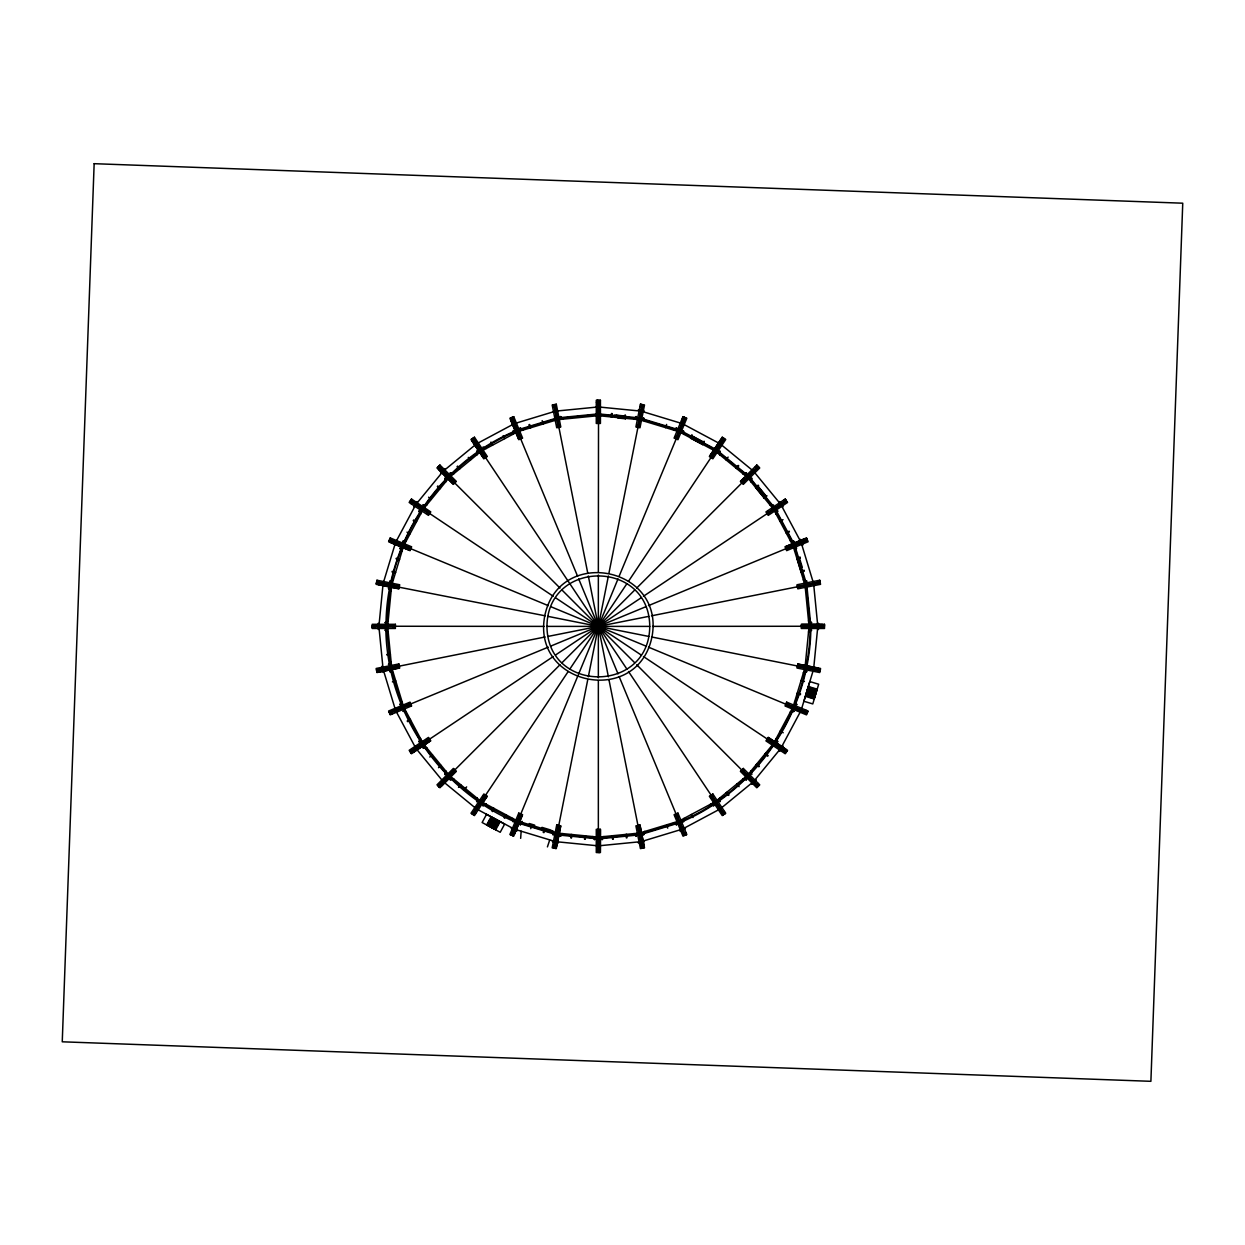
<?xml version="1.0" encoding="UTF-8"?>
<svg xmlns="http://www.w3.org/2000/svg" width="1245" height="1245" viewBox="0 0 1245 1245"><rect width="100%" height="100%" fill="white"/><g stroke="black" fill="none" stroke-linecap="round" stroke-linejoin="round"><path stroke-width="1.5" d="M554.149 847.876L556.531 846.553L560.639 826.135M642.544 404.952L640.179 406.228M598.409 400.579L596.433 402.306M598.207 852.343L600.277 850.491L600.386 829.839M476.664 801.578L476.882 797.983M476.944 801.671L477.146 798.201M719.563 454.581L719.766 451.11M719.828 454.798L720.046 451.204M520.659 838.352L521.141 831.209M379.071 624.616L383.102 583.578L395.07 544.127M386.012 624.508C386.51 541.715 439.049 463.078 515.352 430.941M386.681 624.523L390.385 586.94M387.817 624.523L391.49 587.158M546.96 626.391C547.411 559.145 649.299 559.145 649.75 626.391C649.299 693.636 547.411 693.636 546.96 626.391L649.75 626.391M611.139 416.935L611.482 413.464M611.855 416.997L612.198 413.542M570.801 837.901L571.144 834.446M571.517 837.963L571.86 834.508M624.834 418.273L625.177 414.818M625.301 418.756L625.55 416.375L614.376 415.27M584.512 839.254L584.854 835.784M585.228 839.317L585.57 835.862M809.079 626.391L805.033 667.507L793.579 705.23M810.215 626.391C810.09 709.557 757.863 788.972 681.093 821.233M810.868 626.391C810.822 710.568 757.427 790.482 679.677 822.743L682.385 829.139L642.887 841.122M813.779 667.429L817.809 626.391M807.025 540.128L804.643 538.852L785.533 546.664M552.749 406.975L554.336 404.874M512.691 434.396L513.189 430.832M512.987 434.24L513.469 430.801M683.521 821.949L684.019 818.385M378.713 583.407L378.994 582.006M379.025 583.251L376.597 583.469M379.211 582.271L377.048 581.197L376.301 583.563M382.573 582.302L382.122 584.559L382.978 584.73L383.429 582.458L382.557 582.395M393.218 586.053L545.154 615.808M554.258 842.165L554.29 841.2M555.752 834.601L558.18 834.306L556.11 834.726M641.191 404.345L641.502 407.068M554.352 842.196L556.686 841.76L556.515 842.616M553.574 847.783L554.025 845.495M554.663 842.258L554.834 841.402M640.475 411.115L640.646 410.259M641.299 407.022L641.751 404.734M554.181 845.806L557.791 827.629M637.938 424.965L641.548 406.788M554.819 844.468L556.702 834.741M556.873 834.15L557.869 829.077M639.603 417.962L640.63 412.811M555.877 839.939L556.951 834.788M596.479 836.936L557.246 833.076L587.764 679.599M588.325 676.798L608.385 575.984M608.929 573.198L638.109 426.49M638.841 423.705L639.837 418.647M641.891 408.329L639.759 417.993L679.677 430.054L716.42 449.694L719.314 445.368M556.079 839.986L557.106 834.819M640.008 418.04L641.035 412.889M554.959 848.047L558.772 827.832M638.918 425.152L642.529 406.99M640.584 418.102L638.529 418.491L640.801 418.942M641.86 411.395L642.031 410.539M642.685 407.302L643.136 405.014M555.426 848.141L555.208 845.729M640.942 418.18L640.366 419.892M642.358 410.601L642.28 411.472L640.008 411.021L640.179 410.165L642.451 410.617M555.519 848.452L553.154 847.689L554.227 845.526M806.262 666.573L806.573 668.985L807.025 666.729L805.344 666.184M813.39 670.246L813.685 668.736M814.432 669.545L813.716 668.051L813.265 670.324L814.121 670.495L813.358 669.903M817.483 670.526L819.661 671.6L820.408 669.234M817.685 669.53L820.113 669.328M817.716 670.775L817.996 669.39M511.851 835.099L514.372 834.166L522.309 815.024M444.823 774.468L445.726 770.997M445.087 774.623L445.959 771.262M750.751 481.535L751.622 478.173M750.968 481.799L751.871 478.313M391.117 583.251C405.263 516.364 452.76 458.487 515.617 431.548M391.677 585.29L403.131 547.551M521.748 822.307L522.044 821.311M530.759 828.672L531.771 825.342M665.624 427.657L666.604 424.421M543.256 832.454L544.267 829.139M543.94 832.672L544.952 829.341M552.515 831.644L552.827 830.648M801.624 708.67L813.592 669.203L651.555 636.973M372.395 626.344L374.263 628.32M824.299 626.453L822.447 624.461L801.64 624.508M376.737 670.324L378.947 672.004L399.365 667.896M819.957 582.473L817.763 580.792M547.426 846.896L549.683 840.11M643.447 834.788L644.583 831.52M643.743 834.804L644.926 831.411M438.738 466.564L438.536 469.303L453.102 483.885M723.827 814.261L724.419 811.507M391.319 541.373L391.864 540.065M391.646 541.295L389.234 541.03M392.035 540.361L390.121 538.883L388.922 541.061M401.528 548.22L403.909 542.478M404.189 544.501L402.446 544.003L401.372 546.462L402.4 544.096L403.178 544.407M515.57 822.182L518.091 823.178L518.978 821.591M513.236 828.47L513.002 829.419L515.15 830.306L515.477 829.497L513.345 828.61L513.096 829.466M516.442 820.611L516.053 822.338M680.455 431.206L678.618 429.603L681.139 430.599M681.046 423.316L681.56 422.491L682.696 423.207M683.676 416.966L683.458 419.69M511.244 834.788L512.131 832.625M513.391 829.575L513.734 828.781M681.669 423.471L681.995 422.662M683.272 419.612L684.159 417.464L684.921 417.791M512.224 832.967L519.305 815.848M676.471 436.559L683.567 419.44M513.111 831.784L519.103 817.296M679.474 430.023L681.482 425.152M514.294 829.73L578.256 674.899M578.692 673.872L618.018 578.909M619.107 576.279L679.568 430.739M679.708 430.116L683.598 421.012M514.558 829.232L517.904 821.155M679.848 430.179L681.871 425.323M513.142 833.341L520.239 816.238M677.404 436.933L684.485 419.83M512.551 835.333L513.438 833.17M514.699 830.119L515.041 829.31M518.558 821.435L516.535 821.498M682.976 424.016L683.707 423.362L682.82 423.845M684.579 420.156L685.466 418.009M512.987 835.504L513.251 833.092M513.018 835.815L510.855 834.617L512.317 832.703M793.547 708.498L794.434 706.366M793.501 706.039L795.135 706.662L794.263 708.794L792.567 708.312L794.403 708.452M801.858 710.864L801.453 709.276L800.566 711.409L801.422 711.642M804.675 712.42L806.589 713.899L807.523 711.611M805.048 711.502L807.787 711.72M804.846 712.716L805.39 711.409M475.59 813.67L472.773 814.23M484.118 800.737L486.935 796.629M709.65 456.168L721.244 439.003L723.936 438.551M418.896 741.678L420.452 738.441M419.114 741.864L420.623 738.736M776.086 514.045L777.596 510.917M776.257 514.356L777.814 511.119M396.439 540.828L415.036 506.046M422.257 510.979L403.676 545.761L548.236 605.63M690.321 437.758L691.955 434.692M492.008 811.164L493.611 808.192M691.053 438.427L692.173 436.326L703.892 442.582M492.6 811.6L494.234 808.534M702.46 444.263L704.11 441.197M702.585 444.589L703.721 442.489M702.771 444.683L704.032 442.302L692.142 435.952L690.866 438.333L701.075 443.78M504.116 817.747L505.75 814.681M504.754 818.089L506.388 815.024M793.034 707.035L773.565 743.467L747.358 775.402L716.871 800.411M780.833 748.323L801.111 710.381M486.655 824.953L491.044 816.813M487.06 825.186L489.269 821.109L497.471 825.544L499.681 821.482M487.651 825.497L492.055 817.358M488.071 825.731L490.265 821.653M490.437 821.747L492.647 817.685M488.662 826.042L493.067 817.903M489.083 826.26L491.277 822.198M491.448 822.291L493.642 818.23M489.658 826.587L494.063 818.447M490.079 826.804L494.654 818.759M490.67 827.131L495.074 818.992M491.09 827.349L493.285 823.287M493.456 823.381L495.65 819.303M491.666 827.676L496.07 819.537M492.086 827.894L496.662 819.848M492.678 828.221L497.082 820.082M493.098 828.439L495.292 824.377M495.463 824.47L497.673 820.393M493.689 828.765L498.078 820.626M494.094 828.983L496.304 824.921M496.475 824.999L498.669 820.937M494.685 829.294L499.089 821.171M495.697 829.839L500.085 821.7M601.926 839.581L603.685 836.593M602.206 839.659L604.027 836.562M512.037 417.62L510.808 420.094L518.698 439.143M409.823 502L411.192 499.945L412.78 501.766M411.893 502.622L412.671 501.439M412.235 502.606L409.589 501.844M415.877 503.073L414.601 505.003L415.316 505.486L416.608 503.556L415.83 503.167M413.651 506.699L417.106 501.533M421.059 509.205L422.382 510.45L421.012 509.283L422.522 507.026M420.561 511.321L424.016 506.155M722.894 437.633L724.792 439.236L722.987 440.823M479.87 801.827L479.403 802.511L481.566 803.959M714.537 450.534L715.548 449.103M722.878 437.944L722.147 440.263M472.26 813.794L473.551 811.849M721.976 440.154L723.267 438.209M483.869 796.784L473.567 812.191L474.578 812.861M712 455.437L722.302 440.045M474.672 811.195L483.387 798.169M716.233 449.616L719.143 445.243M477.395 807.429L568.218 671.491M569.805 669.125L626.904 583.656M628.492 581.29L714.63 452.122M477.566 807.538L481.457 801.718M713.323 454.627L716.186 450.332M716.56 449.85L722.038 441.586M474.407 812.752L484.694 797.345M712.84 455.997L723.127 440.59M473.442 814.572L475.123 812.892L473.8 815.148M721.322 443.687L721.182 444.652L721.664 443.92L719.75 442.629L720.295 444.185M723.158 440.932L724.45 439.003M476.882 810.09L475.528 808.145L475.03 808.861L476.959 810.153L477.442 809.421M481.161 803.679L482.048 802.122M487.044 796.442L474.454 815.584L470.983 813.265L483.869 793.983L487.324 796.302M772.849 744.635L774.468 745.335M772.678 746.626L776.133 741.46M775.697 743.498L774.421 745.428L772.989 744.417M774.81 744.93L773.985 744.697M779.603 751.264L783.058 746.082M783.914 751.015L785.517 752.836L787.105 750.937M784.039 751.342L784.817 750.175M744.292 477.722L740.697 481.395M755.45 466.579L758.189 466.782M399.847 704.452L402.01 701.573M400.019 704.686L402.119 701.915M794.59 550.881L796.675 548.111M415.877 504.474L443.173 471.217L475.045 445.056M423.144 509.329L449.352 477.395L479.823 452.371M725.913 459.794L728.123 457.102M458.502 787.4L460.712 784.723M464.183 789.89L466.642 786.887M735.997 468.073L738.207 465.381M736.558 468.525L738.767 465.832M779.697 749.708L753.536 781.58L721.664 807.725M376.784 582.271L378.184 584.559L398.727 588.605M819.801 670.588L818.51 668.223L797.998 664.192M682.322 418.616L684.065 417.371M633.783 419.16L636.179 416.484M634.141 419.192L636.444 416.608M560.266 836.189L562.569 833.59M560.53 836.313L562.911 833.621M642.358 847.907L643.961 845.806L640.023 825.466M439.61 468.618L440.621 467.622M439.952 468.665L437.82 467.497M440.668 467.964L439.454 465.863L437.524 467.42M440.543 472.96L444.947 468.571M448.605 475.528L447.266 476.928M446.426 478.858L450.83 474.454M448.387 478.36L447.531 476.664M442.38 780.506L442.115 781.611L442.426 780.693M746.393 476.43L747.887 475.372M747.265 475.839L749.443 476.928L748.183 478.142M757.333 465.568L756.073 467.995M753.334 469.925L754.283 471.964M438.131 785.595L439.781 783.945M755.933 467.855L757.582 466.206M439.718 784.272L452.822 771.184M743.172 480.897L756.275 467.809M440.995 783.525L447.967 776.491L444.403 780.35M448.433 776.086L452.091 772.429M747.218 477.24L753.832 470.703M451.795 772.958L560.001 664.752M562.009 662.729L634.701 590.052M636.709 588.045L753.583 471.248M443.313 781.72L448.262 776.787M744.619 480.352L755.715 469.272M440.434 784.988L453.538 771.884M743.887 481.613L756.976 468.509M438.551 785.984L440.777 784.941M749.194 476.679L748.354 478.313M756.929 468.851L758.578 467.202M439.454 786.918L440.621 784.786M754.828 471.404L754.283 472.104L752.649 470.47L753.256 469.847L754.906 471.481M439.376 787.229L437.82 785.284L439.921 784.085M745.879 778.327L750.268 773.939M747.56 777.814L749.443 775.853L748.012 774.748L749.381 775.931M752.478 782.374L754.33 780.506L754.906 781.3L753.256 782.934M752.602 782.498L754.47 780.646M751.762 784.226L756.166 779.821M756.042 784.832L757.24 786.918L758.999 785.175M756.758 784.117L759.185 785.377M756.088 785.175L757.084 784.163M410.57 751.809L413.324 752.4M430.241 741.04L413.309 752.307M783.525 500.412L786.14 500.988M388.44 664.223L391.117 661.826M388.565 664.488L391.148 662.169M764.197 497.922L766.033 496.413M764.321 498.078L766.406 496.366L757.831 485.955L755.746 487.682L764.321 498.078L766.936 495.759M755.497 487.324L758.189 485.114M755.964 487.869L758.656 485.674M429.774 757.022L432.466 754.828M438.52 767.683L441.197 765.473M410.508 500.817L411.13 503.68M806.931 712.949L806.122 710.366M673.545 430.054L676.408 427.891M673.872 430.163L676.642 428.062M520.068 824.719L522.838 822.634M520.301 824.89L523.165 822.727M473.442 440.683L474.625 439.905M473.769 440.792L471.902 439.236M474.61 440.248L473.831 437.944L471.622 439.096M477.442 443.36L475.528 444.652L475.03 443.92L475.917 444.387M478.142 452.044L483.309 448.589M422.288 745.428L421.65 743.078L422.926 744.992M772.803 508.193L774.11 507.633M779.946 503.494L780.833 503.073M785.657 499.665L783.945 501.813M410.15 751.264L412.079 749.972M781.097 503.478L780.101 503.556M783.836 501.642L785.782 500.35M411.971 750.299L427.377 739.997M768.772 511.944L784.179 501.657M413.371 749.801L421.573 744.261M422.117 743.965L426.412 741.086M774.904 508.178L779.277 505.252M415.488 748.759L423.113 743.421L403.676 707.035L392.222 669.296M428.887 739.623L553.247 656.535M555.612 654.948L641.082 597.833M643.447 596.262L767.823 513.158M774.981 508.302L779.386 505.439M415.986 748.494L423.253 743.638M770.297 511.695L774.592 508.831M775.137 508.52L783.338 502.98M412.531 751.124L427.938 740.837M769.332 512.784L784.739 502.498M410.928 752.447L412.873 751.155M774.779 509.625L774.328 510.45M784.615 502.809L786.56 501.517M411.192 752.836L412.764 750.984M774.219 510.217L775.697 509.283L774.421 507.369L775.059 509.719M782.062 504.91L781.129 504.91M411.052 753.116L409.916 750.922L412.204 750.144M430.443 740.899L411.488 753.754L409.169 750.299L428.451 737.413L430.77 740.884M713.401 804.192L718.567 800.737M715.47 803.741L716.964 801.811M720.264 809.81L719.268 809.421L720.092 809.919M720.637 809.686L721.182 808.145L721.275 809.125M722.1 812.549L722.878 814.837L724.932 813.467M722.94 811.989L725.072 813.701M722.084 812.892L723.267 812.098M389.545 712.731L392.05 713.93M411.146 706.133L390.23 714.863L388.627 711.004L410.056 702.133L411.644 705.977M385.094 622.547L388.191 620.726M385.156 622.827L388.16 621.068M808.55 631.729L811.553 629.954M808.519 632.071L811.615 630.25M478.002 443.08L514.372 423.642L555.535 411.146L596.573 407.115M482.935 450.301L516.053 432.591M779.961 521.281L783.027 519.647M407.193 720.995L410.259 719.361M407.535 721.633L410.601 719.999M786.109 532.798L789.174 531.164M786.451 533.436L789.423 531.833M680.657 820.19L713.774 802.496M683.925 828.298L718.692 809.717M482.873 805.639L486.001 804.13M483.076 805.857L486.313 804.286M512.068 419.876L513.376 419.347M512.364 420.063L510.855 418.164M513.298 419.674L512.987 417.277L510.606 417.962M515.15 422.491L513.002 423.362L513.345 424.171L515.477 423.284L515.15 422.491L513.391 424.047M513.687 423.253L514.621 422.864M792.52 544.501L794.403 544.361M806.776 538.649L807.476 541.03L805.079 541.342M403.193 706.039L401.559 706.662L402.446 708.794L402.275 706.366M792.66 544.719L794.263 544.003L795.135 546.135L793.501 546.757M801.375 541.046L800.566 541.388L801.453 543.52M806.589 538.883L804.69 540.408M389.405 712.156L408.5 704.468M800.753 541.824L801.562 541.482M804.612 540.221L806.76 539.334M787.82 547.395L804.939 540.299M392.844 711.346L548.236 647.151M550.866 646.062L645.844 606.72M648.474 605.63L789.844 547.069M801.578 542.057L792.832 545.357M397.279 709.899L403.753 707.222M789.377 547.442L803.865 541.451M391.77 712.482L408.874 705.386M788.209 548.329L805.328 541.233M389.934 713.463L392.097 712.56M395.147 711.3L395.957 710.973M801.298 543.131L802.107 542.789M805.157 541.528L807.305 540.641M395.287 711.642L395.256 709.276L394.447 709.603L395.334 711.735L396.283 711.517M795.104 546.041L793.563 547.006M801.515 543.38L801.438 543.692M389.934 714.148L392.019 712.373M679.692 830.913L685.435 828.532M683.412 833.107L683.723 835.504L685.995 834.57M684.33 832.734L686.104 834.819M683.318 833.45L684.625 832.905M389.934 581.01L393.327 579.828M389.95 581.306L393.233 580.154M803.476 672.627L806.76 671.491M803.367 672.954L806.776 671.771M799.788 558.165L797.22 558.958L801.189 571.86L803.756 571.066M797.267 559.161L799.555 558.445M801.126 571.657L803.461 571.159M518.838 429.494L556.888 417.962L596.464 414.056M519.087 430.116L557.029 418.616L596.479 414.725M555.441 420.265L517.718 431.704L577.602 576.279M796.769 558.04L800.099 557.029M796.971 558.725L800.302 557.729M392.408 681.886L395.739 680.875M800.768 571.222L804.099 570.21M800.971 571.906L804.301 570.91M677.202 821.622L639.463 833.076L600.214 836.936M677.622 822.665L639.681 834.181L600.23 838.072M639.821 834.835L677.871 823.287M742.954 473.769L746.424 472.867M743.218 473.987L746.58 473.116M450.13 779.666L453.491 778.794M450.27 779.915L453.756 779.012M552.998 405.123L555.426 404.641L555.254 407.053M554.025 407.022L555.41 406.741M554.274 407.255L552.951 404.858M555.379 418.258L558.025 417.729M391.412 666.168L389.716 666.822M382.122 668.223L383.04 667.88M391.412 666.433L389.685 666.729L390.136 668.985L390.448 666.573M805.811 583.952L807.025 586.068L806.589 583.905M819.895 580.995L817.498 582.318M376.69 669.748L378.978 669.281M382.215 668.643L382.978 668.051M813.358 582.925L814.214 582.753M817.451 582.115L819.739 581.664M378.745 669.545L396.906 665.919M799.601 585.881L817.763 582.271M380.223 669.623L385.281 668.612M386.464 668.332L389.918 667.647M390.541 667.569L395.599 666.557M804.986 585.088L811.864 583.718M386.541 668.736L389.996 668.051M392.906 667.413L545.154 636.973M547.94 636.428L648.754 616.368M651.555 615.808L798.247 586.628M801.111 586.224L816.487 583.174M380.347 670.215L385.405 669.219M390.665 668.176L395.723 667.164M376.955 671.133L397.108 666.915M799.788 586.862L817.965 583.251M817.732 583.5L820.019 583.049M377.048 671.6L379.211 670.464M382.573 670.495L383.289 669.016M814.557 584.465L813.639 584.325L814.572 584.559M376.815 671.802L376.597 669.328L379.009 669.483M638.14 833.387L638.778 835.037M640.801 832.858L640.568 834.741M638.732 834.072L640.537 833.714M636.6 834.679L642.7 833.465M641.331 834.586L638.685 835.053L638.389 833.341M641.642 841.542L640.288 842.6M638.234 842.849L644.319 841.636M640.801 842.491L640.008 841.76L642.28 841.309L641.175 842.538M641.44 845.729L641.284 848.141L643.758 847.938M642.436 845.542L643.556 847.689M641.299 846.04L642.685 845.775M402.804 541.217L406.352 540.719M402.757 541.513L406.197 541.03M790.513 711.751L793.952 711.269M790.342 712.062L793.905 711.564M559.114 419.534L596.479 415.861M386.993 654.341L390.354 654.014M386.962 655.072L390.416 654.73M637.922 835.021L598.347 838.912L556.888 834.835M600.137 845.682L641.175 841.636M770.173 505.19L773.627 504.988M423.067 747.809L426.537 747.607M423.175 748.074L426.755 747.871M597.04 400.532L599.514 400.532L598.876 402.866M597.678 402.586L599.078 402.586M597.88 402.866L597.04 400.252M598.518 406.057L597.195 407.037L598.518 406.804M824.501 625.083L824.221 627.558L821.887 626.92M378.122 625.239L378.994 625.239M817.716 625.239L818.587 625.239L818.587 627.558L817.623 627.698L817.623 625.083M824.221 625.239L821.887 625.924M372.488 625.659L374.823 625.659M378.122 625.659L378.994 625.659M810.106 625.628L810.931 625.628M374.543 625.861L393.078 625.861M803.632 625.924L824.221 625.706M378.885 626.188L387.677 626.842M809.079 626.188L817.825 626.188M375.974 626.235L544.112 626.391M652.598 626.391L818.385 626.251M378.324 626.546L387.631 626.593M805.048 626.562L820.72 626.562M374.543 626.873L393.078 626.873M803.632 626.92L822.167 626.92M372.488 627.075L374.823 627.075M378.122 627.075L378.994 627.075M810.106 627.184L810.931 627.184M817.716 627.122L818.587 627.122M821.887 627.122L824.221 627.122M810.868 627.449L809.125 627.76M372.208 627.698L374.823 626.873M378.122 627.558L379.087 627.698M810.931 627.962L810.884 625.083M599.888 838.974L597.195 838.912L599.514 838.15M599.032 845.76L599.032 846.631M597.833 849.93L597.195 852.265L599.67 852.529M598.829 849.93L599.514 852.265M597.616 850.195L599.032 850.195M423.175 504.707L426.755 504.91M423.067 504.988L426.537 505.19M600.137 407.115L639.385 410.974M600.23 414.056L637.922 417.775M600.23 414.725L637.798 418.429M600.214 415.861L637.596 419.534M558.896 834.368L596.479 838.072M557.324 841.807L596.573 845.682M616.182 415.13L625.768 416.095L625.504 418.787L617.831 418.009M790.342 540.719L793.905 541.217M790.513 541.03L793.952 541.513M402.757 711.269L406.197 711.751M641.128 404.609L643.556 405.092L642.482 407.255M641.346 406.757L642.731 407.037M638.249 409.947L644.35 411.161M376.97 581.617L379.258 582.069M382.495 582.707L383.351 582.878M813.623 668.518L814.479 668.689M817.732 669.328L820.019 669.794M378.947 582.209L397.124 585.835M799.788 665.982L817.949 669.592M380.285 582.847L389.996 584.745M390.603 584.901L395.661 585.913M805.064 667.304L814.183 669.172M383.118 583.531L389.95 584.994M547.94 616.368L648.754 636.428M382.526 583.609L389.918 585.15M801.049 666.869L816.424 669.934M378.76 583.205L396.922 586.815M799.586 666.962L817.763 670.573M376.69 583.002L378.978 583.454M382.215 584.092L383.071 584.263M817.451 670.728L819.739 671.179M552.36 841.636L558.46 842.849M553.978 845.76L555.363 846.04M389.747 539.925L390.588 542.415L409.947 550.383M450.27 472.867L453.756 473.769M450.13 473.116L453.491 473.987M743.218 778.794L746.58 779.666M742.954 779.012L746.424 779.915M808.332 686.509L817.187 689.154M808.192 686.96L812.627 688.283L809.966 697.216L814.386 698.538M808.005 687.598L816.86 690.244M807.865 688.049L812.3 689.372M812.238 689.559L816.673 690.882M807.678 688.687L816.533 691.333M807.538 689.154L816.346 691.971M807.351 689.792L816.206 692.438M807.211 690.244L811.647 691.566M811.584 691.753L816.02 693.076M807.025 690.882L815.88 693.527M806.885 691.333L811.32 692.656M811.258 692.842L815.693 694.165M806.698 691.971L815.568 694.617M806.558 692.438L810.993 693.761M810.931 693.932L815.366 695.255M806.371 693.076L815.242 695.722M806.231 693.527L810.666 694.85M810.604 695.037L815.039 696.36M806.044 694.165L814.915 696.811M805.904 694.617L814.712 697.449M805.717 695.255L814.588 697.9M805.39 696.36L814.261 699.005M641.175 411.146L682.338 423.642L718.63 443.033M639.681 418.616L677.622 430.116M641.253 420.265L678.992 431.704L713.774 450.301M801.095 680.486L804.426 681.497M396.377 558.149L399.614 559.129M396.081 558.803L399.412 559.814M797.298 692.967L800.628 693.979M797.096 693.667L800.426 694.679M392.284 571.299L395.614 572.311M392.082 571.984L395.412 572.996M529.281 823.521L534.712 825.155M541.964 827.365L551.006 830.104M557.246 833.076L517.718 821.077L481.286 801.609L450.799 776.584M519.087 822.665L555.223 833.636M518.838 823.287L555.083 834.29M516.084 829.668L555.535 841.636M803.367 579.828L806.776 581.01M803.476 580.154L806.76 581.306M389.95 671.491L393.233 672.627M389.934 671.771L393.327 672.954M438.971 786.638L441.259 786.217L456.012 771.464L439.921 787.774L436.979 784.832L453.382 768.43L456.324 771.371M683.583 417.215L685.855 418.164L684.376 420.079M683.365 419.363L684.672 419.907M681.233 423.284L682.4 423.891M793.392 706.18L795.104 706.755M389.965 539.287L392.113 540.174M801.282 709.712L802.076 710.039M805.126 711.3L807.289 712.202M391.786 540.252L408.905 547.349M788.194 704.514L805.313 711.595M392.969 541.139L402.135 544.89M407.457 547.146L402.524 545.279M793.112 706.849L801.687 710.459M397.124 543.256L402.042 545.139M550.866 606.72L645.844 646.062M648.474 647.151L803.741 711.642M391.397 541.186L408.516 548.282M389.42 540.595L391.568 541.482M787.805 705.433L806.744 713.51M401.606 546.041L403.193 546.757M514.434 820.829L520.177 823.21M513.391 828.75L514.948 829.388M511.244 828.532L517.002 830.897M512.022 832.889L513.329 833.434M768.632 737.74L785.751 749.288L786.109 751.918M483.076 446.939L486.313 448.496M710.708 804.13L713.836 805.639M710.397 804.286L713.634 805.857M681.093 431.548L716.046 450.239M413.496 520.005L416.561 521.639M413.247 520.69L416.219 522.278M780.148 731.142L783.214 732.776M406.99 532.16L410.056 533.794M517.282 822.12L480.648 802.543L450.005 777.394M517.017 822.743C439.283 790.482 385.888 710.568 385.825 626.391M478.002 809.717L514.372 829.154M808.519 620.726L811.615 622.547M808.55 621.068L811.553 622.827M385.156 629.954L388.16 631.729M385.094 630.25L388.191 632.071M722.131 439.921L723.298 440.714M720.232 443.142L721.057 443.702M715.47 449.04L716.964 450.97L715.035 449.694M774.328 742.331L775.479 743.825M422.226 507.446L423.907 508.193L422.039 507.633M774.219 742.58L775.651 743.592M782.062 747.871L781.393 747.296L780.101 749.225L780.833 749.708M786.793 750.922L784.474 750.19L786.529 751.311M410.959 500.303L427.953 511.913M769.301 740.044L784.708 750.346M413.542 502.715L553.247 596.262M555.612 597.833L641.082 654.948M643.447 656.535L779.51 747.187M415.332 504.272L423.035 509.501M770.126 741.366L783.167 750.066M412.002 502.451L427.408 512.738M768.741 740.884L784.148 751.171M410.181 501.47L412.111 502.778M783.805 751.186L785.751 752.494M478.111 800.722L483.278 804.177M473.722 811.958L471.902 813.545L473.956 814.93M757.987 786.109L758.174 783.494M520.301 427.891L523.165 430.054M520.068 428.062L522.838 430.163M673.872 822.634L676.642 824.719M673.545 822.727L676.408 824.89M721.664 445.056L752.151 470.081M717.883 450.892L748.634 476.119L773.861 506.855M717.509 451.437L748.152 476.586L773.301 507.229M716.871 452.371L747.358 477.395L772.398 507.898M765.41 753.396L768.103 755.606M764.959 753.956L767.651 756.151M437.789 485.986L440.481 488.196M437.337 486.546L440.03 488.74M756.68 764.041L759.372 766.251M756.229 764.601L758.905 766.811M428.607 497.191L431.284 499.401M444.558 782.716L475.045 807.725M388.565 588.294L391.148 590.612M388.44 588.558L391.117 590.955M757.131 465.754L758.89 467.497L756.789 468.711M756.12 467.653L757.131 468.649M745.895 474.469L750.299 478.874M747.296 476.15L748.603 477.442M443.438 469.847L444.06 470.47L442.426 472.104L441.804 471.481M448.9 475.294L450.099 476.57M439.158 466.159L440.808 467.809M756.898 783.976L758.547 785.626M440.465 467.762L453.569 480.866M743.841 771.215L756.944 784.319M441.228 469.038L452.308 480.119M747.498 775.246L754.034 781.876M442.675 470.921L560.001 588.045M562.009 590.052L634.701 662.729M636.709 664.752L755.482 783.743M439.765 468.478L452.853 481.582M438.162 467.171L439.812 468.82M743.14 771.916L757.551 786.622M748.105 777.269L746.393 776.366L747.887 777.409M447.328 476.866L448.527 478.142M443.204 781.315L443.438 782.934L442.426 782.093M439.578 784.132L440.574 785.128M472.446 441.337L473.022 438.551M560.53 416.484L562.911 419.16M560.266 416.608L562.569 419.192M634.141 833.59L636.444 836.189M633.783 833.621L636.179 836.313M757.582 486.157L766.173 496.568M754.672 472.602L779.697 503.089M736.869 784.008L739.079 786.684M468.276 457.366L470.485 460.043M726.784 792.287L728.994 794.979M726.224 792.738L728.434 795.43M457.631 466.097L459.825 468.789M457.071 466.548L459.28 469.24M424.327 744.915L449.352 775.402M423.393 745.553L447.344 774.732M443.173 781.58L415.877 748.323L396.439 711.953M794.699 701.573L796.862 704.452M794.59 701.915L796.675 704.686M400.019 548.111L402.119 550.881M399.847 548.345L402.01 551.208M785.424 499.821L786.793 501.875L784.506 502.638M784.07 501.486L784.848 502.669M779.619 501.548L783.074 506.715M477.629 443.344L476.959 442.629L477.1 443.594M481.161 449.103L482.173 450.534M716.373 801.033L717.307 802.511M473.474 438.193L474.781 440.123M481.364 449.896L481.55 448.776L478.998 450.534L480.072 450.752M723.112 811.88L724.403 813.81M474.454 440.014L484.741 455.421M712.794 796.816L723.096 812.222M474.936 441.415L480.477 449.616M480.788 450.161L483.651 454.441M716.56 802.947L720.715 809.25M475.995 443.531L480.352 449.694M481.286 451.188L569.183 582.738M569.805 583.656L626.904 669.125M628.492 671.491L715.424 801.609M716.435 803.025L720.326 808.845M476.259 444.029L480.134 449.85M713.058 798.341L721.758 811.382M473.614 440.574L483.916 455.966M711.969 797.376L722.256 812.783M472.306 438.971L473.598 440.917M714.661 802.122L715.766 803.539M721.929 812.658L723.236 814.604M714.537 802.262L715.548 803.679M483.838 458.487L472.306 441.306M415.067 748.229L415.628 749.054M411.862 750.128L412.64 751.295M684.719 835.037L685.886 832.687M593.025 836.593L594.783 839.581M592.682 836.562L594.503 839.659M780.833 504.474L800.27 540.828M775.946 509.999L794.699 545.061L806.791 584.932L810.697 624.508M775.402 510.357L794.077 545.326L805.593 583.251M773.565 509.329L793.034 545.761L805.033 585.29L808.892 624.523M503.167 435.657L504.754 438.629M691.317 814.495L692.951 817.56M490.966 442.068L492.6 445.134M403.52 709.136L421.308 742.425M776.257 738.441L777.814 741.678M776.086 738.736L777.596 741.864M419.114 510.917L420.623 514.045M418.896 511.119L420.452 514.356M804.861 540.112L805.406 541.419M800.488 539.318L802.869 545.061M794.512 544.47L794.995 545.652M792.8 542.493L795.181 548.251M793.532 544.407L794.341 546.353M681.124 822.198L678.618 823.178L680.75 822.291L680.346 821.575M683.707 829.419L683.365 828.61L681.233 829.497L681.653 830.259M512.598 417.433L513.485 419.596M514.745 422.646L515.088 423.456M682.929 828.796L683.256 829.606M684.532 832.656L685.419 834.804M513.189 419.425L520.285 436.544M677.358 815.864L684.439 832.983M513.407 420.888L517.235 430.023M517.438 430.614L519.398 435.376M679.848 822.618L682.696 829.621M514.014 423.175L517.095 430.07M578.692 578.909L618.018 673.872M619.107 676.502L676.346 814.697M514.169 423.705L516.846 430.179M677.296 817.42L679.272 822.182M679.474 822.774L683.303 831.909M512.271 419.798L519.352 436.917M676.424 816.253L683.521 833.372M511.29 417.978L512.177 420.141M513.438 423.191L513.78 424M681.622 829.341L681.949 830.135M683.225 833.185L684.112 835.348M515.959 430.49L518.387 430.319L515.601 430.63M394.821 710.132L395.21 711.051M391.63 711.455L389.234 711.766L390.183 714.039M391.303 711.362L391.848 712.669M643.743 417.978L644.926 421.37M643.447 417.993L644.583 421.277M552.126 831.52L553.262 834.788M551.784 831.411L552.967 834.804M799.492 558.258L802.309 567.393M801.111 542.415L813.078 581.866M666.697 824.812L667.709 828.127M542.166 420.654L543.178 423.985M529.685 424.452L530.697 427.766M528.985 424.654L529.996 427.984M391.117 669.53L402.617 707.471M383.631 670.93L395.07 708.67M750.968 770.997L751.871 774.468M445.087 478.173L445.959 481.535M444.823 478.313L445.726 481.799M819.63 581.042L820.113 583.469L817.7 583.298M817.732 582.069L817.996 583.454M814.495 583.563L813.265 582.458L813.421 583.78M557.931 417.744L556.001 418.911M640.553 832.905L640.848 834.632M555.005 404.718L558.818 424.95M641.813 841.402L641.984 842.258M642.638 845.495L643.089 847.783M638.872 827.645L642.482 845.806M555.13 408.267L587.764 573.198M588.325 575.984L608.385 676.798M608.929 679.599L638.794 829.684M639.665 833.029L641.424 842.165M555.286 410.632L557.044 419.752M638.514 829.154L641.58 844.53M554.227 406.975L557.838 425.152M637.891 827.832L641.502 846.009M553.62 404.998L554.072 407.286M554.725 410.523L554.896 411.379M640.428 841.682L640.599 842.538M641.237 845.775L641.704 848.063M554.352 410.601L556.686 411.021L556.515 410.165L554.258 410.617L554.29 411.597M381.888 666.262L383.102 672.362M378.698 669.343L378.978 670.728M683.521 430.832L684.019 434.396M683.24 430.801L683.723 434.24M512.691 818.385L513.189 821.949M813.779 585.368L817.638 624.616M806.137 585.057L810.028 624.523M626.686 834.321L627.029 837.792M625.97 834.399L626.313 837.854M612.976 835.675L613.318 839.146M612.26 835.753L612.602 839.208M387.631 626.391L391.49 665.639M386.495 626.391L390.385 665.842M378.885 626.391L382.931 667.429M719.828 797.983L720.046 801.578M719.563 798.201L719.766 801.671M476.944 451.11L477.146 454.581M476.664 451.204L476.882 454.798M822.167 625.706L822.167 627.122M818.432 623.294L818.432 629.519M817.809 625.083L817.809 627.698M810.106 623.294L810.106 629.519M809.919 625.472L809.919 627.309M599.078 400.532L599.078 402.866M598.876 402.586L598.876 421.106M598.829 831.676L599.032 852.265M598.565 408.671L598.565 413.916M598.565 838.865L598.565 844.126M598.518 404.018L598.409 413.916M598.518 414.538L598.347 572.155M598.347 575.003L598.347 677.794M598.347 680.641L598.347 833.668M598.3 838.865L598.347 844.126M598.145 408.671L598.145 413.916M598.191 833.092L598.191 838.243M598.145 838.865L598.191 848.763M597.88 402.586L597.88 421.106M597.833 831.676L597.833 850.195M597.678 400.532L597.678 402.866M597.678 406.166L597.678 407.037M597.616 849.93L597.616 852.265M378.885 625.083L378.885 627.698M378.278 623.278L378.278 629.488M374.823 625.861L372.488 625.239L372.488 627.698M374.543 625.659L374.543 627.075M94.153 163.686L62.25 1041.8L1150.894 1081.314L1182.75 203.2L94.153 163.686M544.781 615.73C531.304 685.933 637.518 707.051 651.929 637.051C665.406 566.864 559.192 545.73 544.781 615.73M376.97 580.232L376.146 584.325L398.898 588.838L399.707 584.761L376.97 580.232M390.136 583.796L390.463 586.115L390.136 583.796M397.248 585.212L396.797 587.484L398.805 587.889L399.256 585.617L397.248 585.212M556.717 825.03L552.189 847.783L556.282 848.592L560.795 825.855L556.717 825.03M640.428 404.189L635.899 426.942L639.992 427.751L644.505 404.998L640.428 404.189M557.573 825.482L557.169 827.505L559.441 827.956L559.845 825.933L557.573 825.482M637.269 424.825L636.864 426.848L639.136 427.3L639.541 425.276L637.269 424.825M797.812 663.943L797.002 668.036L819.739 672.549L820.548 668.472L797.812 663.943M797.905 664.908L797.454 667.18L799.461 667.585L799.912 665.312L797.905 664.908M809.795 681.575L803.928 701.277L812.783 703.923L818.665 684.221L809.795 681.575M390.23 537.933L388.627 541.777L410.056 550.648L411.644 546.804L390.23 537.933M394.618 542.742L395.256 543.52L394.618 542.742M395.334 541.046L395.972 541.777L395.334 541.046M409.138 546.773L408.251 548.905L410.15 549.699L411.037 547.551L409.138 546.773M518.76 813.094L509.89 834.524L513.734 836.111L522.604 814.697L518.76 813.094M682.976 416.67L674.09 438.1L677.949 439.687L686.82 418.258L682.976 416.67M519.507 813.701L518.729 815.615L520.861 816.487L521.655 814.588L519.507 813.701M675.848 436.295L675.055 438.193L677.187 439.08L677.98 437.182L675.848 436.295M786.653 702.133L785.05 705.977L806.48 714.863L808.083 711.004L786.653 702.133M786.544 703.098L785.657 705.23L787.571 706.024L788.458 703.876L786.544 703.098M486.53 814.37L482.126 822.509L500.21 832.282L504.614 824.159L486.53 814.37M411.488 499.027L409.169 502.482L428.451 515.368L430.77 511.913L411.488 499.027M428.311 511.384L427.019 513.313L428.731 514.45L430.023 512.52L428.311 511.384M722.256 437.213L709.37 456.495L712.84 458.798L725.726 439.516L722.256 437.213M484.492 794.73L483.34 796.442L485.27 797.718L486.406 796.006L484.492 794.73M711.44 455.063L710.304 456.775L712.218 458.067L713.369 456.355L711.44 455.063M768.258 737.413L765.94 740.884L785.221 753.754L787.54 750.299L768.258 737.413M767.963 738.332L766.687 740.261L768.398 741.397L769.675 739.483L767.963 738.332M439.921 465.023L436.979 467.964L453.382 484.352L456.324 481.41L439.921 465.023M454.02 480.414L452.386 482.048L453.834 483.511L455.468 481.877L454.02 480.414M756.789 465.023L740.386 481.41L743.327 484.352L759.73 467.964L756.789 465.023M447.811 775.308L448.9 777.487L447.811 775.308M453.834 769.27L452.386 770.733L454.02 772.367L455.468 770.92L453.834 769.27M742.689 480.414L741.242 481.877L742.876 483.511L744.323 482.048L742.689 480.414M743.327 768.43L740.386 771.371L756.789 787.774L759.73 784.832L743.327 768.43M742.876 769.27L741.242 770.92L742.689 772.367L744.323 770.733L742.876 769.27M474.454 437.213L470.983 439.516L483.869 458.798L487.324 456.495L474.454 437.213M485.27 455.063L483.34 456.355L484.492 458.067L486.406 456.775L485.27 455.063M785.221 499.027L765.94 511.913L768.258 515.368L787.54 502.482L785.221 499.027M415.316 747.296L414.601 747.794L415.877 749.708L416.608 749.225L415.316 747.296M428.731 738.332L427.019 739.483L428.311 741.397L430.023 740.261L428.731 738.332M768.398 511.384L766.687 512.52L767.963 514.45L769.675 513.313L768.398 511.384M712.84 793.983L709.37 796.302L722.256 815.584L725.726 813.265L712.84 793.983M712.218 794.73L710.304 796.006L711.44 797.718L713.369 796.442L712.218 794.73M513.734 416.67L509.89 418.258L518.76 439.687L522.604 438.1L513.734 416.67M520.861 436.295L518.729 437.182L519.507 439.08L521.655 438.193L520.861 436.295M806.48 537.933L785.05 546.804L786.653 550.648L808.083 541.777L806.48 537.933M410.15 703.098L408.251 703.876L409.138 706.024L411.037 705.23L410.15 703.098M787.571 546.773L785.657 547.551L786.544 549.699L788.458 548.905L787.571 546.773M677.949 813.094L674.09 814.697L682.976 836.111L686.82 834.524L677.949 813.094M677.187 813.701L675.055 814.588L675.848 816.487L677.98 815.615L677.187 813.701M556.282 404.189L552.189 404.998L556.717 427.751L560.795 426.942L556.282 404.189M559.441 424.825L557.169 425.276L557.573 427.3L559.845 426.848L559.441 424.825M398.898 663.943L376.146 668.472L376.97 672.549L399.707 668.036L398.898 663.943M819.739 580.232L797.002 584.761L797.812 588.838L820.548 584.325L819.739 580.232M398.805 664.908L396.797 665.312L397.248 667.585L399.256 667.18L398.805 664.908M799.461 585.212L797.454 585.617L797.905 587.889L799.912 587.484L799.461 585.212M639.992 825.03L635.899 825.855L640.428 848.592L644.505 847.783L639.992 825.03M639.136 825.482L636.864 825.933L637.269 827.956L639.541 827.505L639.136 825.482M600.432 400.252L596.277 400.252L596.277 423.44L600.432 423.44L600.432 400.252M599.514 406.166L599.078 407.037L599.514 406.166M599.514 413.869L597.195 414.647L599.514 413.869M599.514 421.106L597.195 421.106L597.195 423.175L599.514 423.175L599.514 421.106M395.396 624.305L372.208 624.305L372.208 628.476L395.396 628.476L395.396 624.305M824.501 624.305L801.298 624.305L801.298 628.476L824.501 628.476L824.501 624.305M386.604 625.239L385.825 627.558L386.604 625.239M395.132 625.239L393.078 625.239L393.078 627.558L395.132 627.558L395.132 625.239M803.632 625.239L801.578 625.239L801.578 627.558L803.632 627.558L803.632 625.239M600.432 829.341L596.277 829.341L596.277 852.529L600.432 852.529L600.432 829.341M599.514 829.621L597.195 829.621L597.195 831.676L599.514 831.676L599.514 829.621M597.616 845.76L597.195 846.631L597.616 845.76"/></g></svg>
